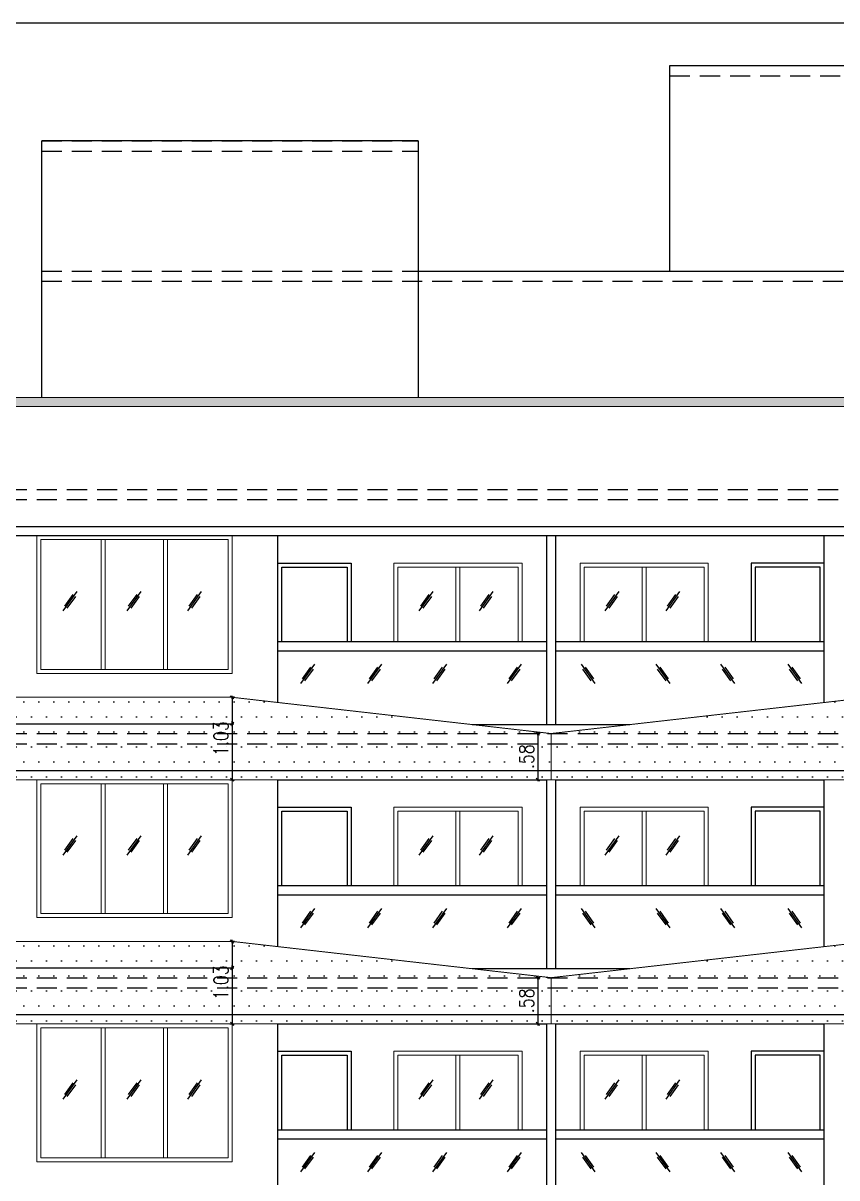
# Model space of a CAD drawing. Header units: inches. Extents: x 14235 to 14499, y 0 to 2549.
# Drawn here: x 14257.47 to 14267.62, y 2446.35 to 2460.78 of the extents above; entities that cross this region are included whole.
import ezdxf

# ---------------------------------------------------------------- set-up
doc = ezdxf.new("R2010")
doc.units = ezdxf.units.IN
doc.header["$LTSCALE"] = 0.25
doc.header["$MEASUREMENT"] = 0
doc.header["$PDMODE"] = 35
doc.linetypes.add('1', pattern=[0])
doc.linetypes.add('DASHEDX2', pattern=[1.5, 1, -0.5])
for name, color, linetype in [('DOOR', 104, 'Continuous'), ('ELE.PROJ.', 1, 'Continuous'), ('GLASS WINDOW', 251, '1'), ('hatch', 251, 'Continuous'), ('proj-internal', 1, 'DASHEDX2'), ('wall', 7, 'Continuous'), ('WORKING DIM', 7, 'Continuous')]:
    doc.layers.add(name, color=color, linetype=linetype)
doc.layers.add('WINDOW', color=106, linetype='Continuous', lineweight=13)
doc.styles.add('romans', font='romans.shx', dxfattribs={"width": 0.8})
doc.dimstyles.new('121', dxfattribs={"dimscale": 0.1, "dimtxt": 1.8, "dimasz": 0.2, "dimexe": 0.03125, "dimexo": 0.25, "dimgap": 0.5, "dimtad": 1, "dimzin": 4, "dimdsep": 46, "dimtxsty": 'romans', "dimblk1": 'MINITICK', "dimblk2": 'MINITICK', "dimsah": 1, "dimcen": 1, "dimse1": 1, "dimse2": 1, "dimclrd": 252, "dimclre": 256, "dimclrt": 7, "dimadec": 3, "dimazin": 0, "dimtfac": 0.8, "dimtix": 1, "dimtmove": 2, "dimatfit": 3, "dimfxl": 0, "dimtolj": 1, "dimtzin": 3, "dimarcsym": 0})
pattern_1 = [(0, (-42.02476, 30.50003), (0.09375, 0.1875), [0, -0.1875])]
pattern_2 = [(0, (-42.02476, 33.55), (0.09375, 0.1875), [0, -0.1875])]

# ---------------------------------------------------------------- blocks, each defined once
blk = doc.blocks.new('MINITICK')
at = {"color": 7}
for p, q in [((1, 1), (-1, -1)), ((-1, 0), (1, 0)), ((0, -1.5), (0, 1.5))]:
    blk.add_line(p, q, dxfattribs=at)
blk = doc.blocks.new('*D934')
at = {"layer": 'Defpoints', "color": 0, "transparency": 16777216}
for p in [(14253.139, 2449.306), (14260.075, 2449.306), (14260.075, 2448.976)]:
    blk.add_point(p, dxfattribs=at)
at = {"layer": 'WORKING DIM', "color": 252, "lineweight": -2, "transparency": 16777216}
blk.add_line((14253.159, 2448.976), (14260.055, 2448.976), dxfattribs=at)
at = {"layer": 'WORKING DIM', "color": 252, "lineweight": -2, "transparency": 16777216, "xscale": 0.02, "yscale": 0.02, "zscale": 0.02, "rotation": 180}
blk.add_blockref('MINITICK', (14253.139, 2448.976), dxfattribs=at)
at = {"layer": 'WORKING DIM', "color": 252, "lineweight": -2, "transparency": 16777216, "xscale": 0.02, "yscale": 0.02, "zscale": 0.02}
blk.add_blockref('MINITICK', (14260.075, 2448.976), dxfattribs=at)
at = {"layer": 'WORKING DIM', "color": 7, "transparency": 16777216, "insert": (14256.607, 2449.116), "char_height": 0.18, "attachment_point": 5, "style": 'romans'}
blk.add_mtext('\\A1;6.94', dxfattribs=at)
blk = doc.blocks.new('*D937')
at = {"layer": 'Defpoints', "color": 0, "transparency": 16777216}
for p in [(14260.075, 2449.306), (14260.075, 2448.276), (14260.075, 2448.276)]:
    blk.add_point(p, dxfattribs=at)
at = {"layer": 'WORKING DIM', "color": 252, "lineweight": -2, "transparency": 16777216}
blk.add_line((14260.075, 2449.286), (14260.075, 2448.296), dxfattribs=at)
at = {"layer": 'WORKING DIM', "color": 252, "lineweight": -2, "transparency": 16777216, "xscale": 0.02, "yscale": 0.02, "zscale": 0.02}
for p, rotation in [((14260.075, 2449.306), 90), ((14260.075, 2448.276), 270)]:
    blk.add_blockref('MINITICK', p, dxfattribs=dict(at, rotation=rotation))
at = {"layer": 'WORKING DIM', "color": 7, "transparency": 16777216, "insert": (14259.935, 2448.791), "char_height": 0.18, "attachment_point": 5, "rotation": 90, "style": 'romans'}
blk.add_mtext('\\A1;1.03', dxfattribs=at)
blk = doc.blocks.new('*D944')
at = {"layer": 'Defpoints', "color": 0, "transparency": 16777216}
for p in [(14253.139, 2452.356), (14260.075, 2452.356), (14260.075, 2452.026)]:
    blk.add_point(p, dxfattribs=at)
at = {"layer": 'WORKING DIM', "color": 252, "lineweight": -2, "transparency": 16777216}
blk.add_line((14253.159, 2452.026), (14260.055, 2452.026), dxfattribs=at)
at = {"layer": 'WORKING DIM', "color": 252, "lineweight": -2, "transparency": 16777216, "xscale": 0.02, "yscale": 0.02, "zscale": 0.02, "rotation": 180}
blk.add_blockref('MINITICK', (14253.139, 2452.026), dxfattribs=at)
at = {"layer": 'WORKING DIM', "color": 252, "lineweight": -2, "transparency": 16777216, "xscale": 0.02, "yscale": 0.02, "zscale": 0.02}
blk.add_blockref('MINITICK', (14260.075, 2452.026), dxfattribs=at)
at = {"layer": 'WORKING DIM', "color": 7, "transparency": 16777216, "insert": (14256.607, 2452.166), "char_height": 0.18, "attachment_point": 5, "style": 'romans'}
blk.add_mtext('\\A1;6.94', dxfattribs=at)
blk = doc.blocks.new('*D947')
at = {"layer": 'Defpoints', "color": 0, "transparency": 16777216}
for p in [(14260.075, 2452.356), (14260.075, 2451.326), (14260.075, 2451.326)]:
    blk.add_point(p, dxfattribs=at)
at = {"layer": 'WORKING DIM', "color": 252, "lineweight": -2, "transparency": 16777216}
blk.add_line((14260.075, 2452.336), (14260.075, 2451.346), dxfattribs=at)
at = {"layer": 'WORKING DIM', "color": 252, "lineweight": -2, "transparency": 16777216, "xscale": 0.02, "yscale": 0.02, "zscale": 0.02}
for p, rotation in [((14260.075, 2452.356), 90), ((14260.075, 2451.326), 270)]:
    blk.add_blockref('MINITICK', p, dxfattribs=dict(at, rotation=rotation))
at = {"layer": 'WORKING DIM', "color": 7, "transparency": 16777216, "insert": (14259.935, 2451.841), "char_height": 0.18, "attachment_point": 5, "rotation": 90, "style": 'romans'}
blk.add_mtext('\\A1;1.03', dxfattribs=at)
blk = doc.blocks.new('*D960')
at = {"layer": 'Defpoints', "color": 0, "transparency": 16777216}
for p in [(14264.057, 2448.853), (14263.217, 2448.276), (14263.891, 2448.276)]:
    blk.add_point(p, dxfattribs=at)
at = {"layer": 'WORKING DIM', "color": 252, "lineweight": -2, "transparency": 16777216}
blk.add_line((14263.891, 2448.833), (14263.891, 2448.296), dxfattribs=at)
at = {"layer": 'WORKING DIM', "color": 252, "lineweight": -2, "transparency": 16777216, "xscale": 0.02, "yscale": 0.02, "zscale": 0.02}
for p, rotation in [((14263.891, 2448.853), 90), ((14263.891, 2448.276), 270)]:
    blk.add_blockref('MINITICK', p, dxfattribs=dict(at, rotation=rotation))
at = {"layer": 'WORKING DIM', "color": 7, "transparency": 16777216, "insert": (14263.751, 2448.564), "char_height": 0.18, "attachment_point": 5, "rotation": 90, "style": 'romans'}
blk.add_mtext('\\A1;.58', dxfattribs=at)
blk = doc.blocks.new('*D961')
at = {"layer": 'Defpoints', "color": 0, "transparency": 16777216}
for p in [(14264.057, 2451.903), (14263.217, 2451.326), (14263.891, 2451.326)]:
    blk.add_point(p, dxfattribs=at)
at = {"layer": 'WORKING DIM', "color": 252, "lineweight": -2, "transparency": 16777216}
blk.add_line((14263.891, 2451.883), (14263.891, 2451.346), dxfattribs=at)
at = {"layer": 'WORKING DIM', "color": 252, "lineweight": -2, "transparency": 16777216, "xscale": 0.02, "yscale": 0.02, "zscale": 0.02}
for p, rotation in [((14263.891, 2451.903), 90), ((14263.891, 2451.326), 270)]:
    blk.add_blockref('MINITICK', p, dxfattribs=dict(at, rotation=rotation))
at = {"layer": 'WORKING DIM', "color": 7, "transparency": 16777216, "insert": (14263.751, 2451.614), "char_height": 0.18, "attachment_point": 5, "rotation": 90, "style": 'romans'}
blk.add_mtext('\\A1;.58', dxfattribs=at)

msp = doc.modelspace()

# ---------------------------------------------------------------- hatches: boundary and pattern name
at = {"layer": 'hatch', "true_color": 0xc7b399}
h = msp.add_hatch(dxfattribs=at)
h.set_pattern_fill('DOTS', color=253, scale=0.5)
h.set_pattern_definition([(0, (-42.02476, 0), (0.015625, 0.03125), [0, -0.03125])])
h.paths.add_polyline_path([(14274.976, 2456.103), (14253.139, 2456.103), (14253.139, 2455.988), (14274.976, 2455.988)])
h = msp.add_hatch(dxfattribs=at)
h.set_pattern_fill('DOTS', color=253, scale=3)
h.set_pattern_definition(pattern_2)
h.paths.add_polyline_path([(14264.057, 2451.903), (14260.075, 2452.356), (14253.139, 2452.356), (14253.139, 2451.326), (14264.057, 2451.326)])
h = msp.add_hatch(dxfattribs=at)
h.set_pattern_fill('DOTS', color=253, scale=3)
h.set_pattern_definition(pattern_2)
h.paths.add_polyline_path([(14264.057, 2451.903), (14268.04, 2452.356), (14274.976, 2452.356), (14274.976, 2451.326), (14264.057, 2451.326)])
h = msp.add_hatch(dxfattribs=at)
h.set_pattern_fill('DOTS', color=253, scale=3)
h.set_pattern_definition(pattern_1)
h.paths.add_polyline_path([(14264.057, 2448.853), (14260.075, 2449.306), (14253.139, 2449.306), (14253.139, 2448.276), (14264.057, 2448.276)])
h = msp.add_hatch(dxfattribs=at)
h.set_pattern_fill('DOTS', color=253, scale=3)
h.set_pattern_definition(pattern_1)
h.paths.add_polyline_path([(14264.057, 2448.853), (14268.04, 2449.306), (14274.976, 2449.306), (14274.976, 2448.276), (14264.057, 2448.276)])

# ---------------------------------------------------------------- linework, layer by layer
for p, q in [((14260.646, 2453.053), (14264, 2453.053)), ((14260.646, 2452.938), (14264, 2452.938)), ((14264.114, 2453.053), (14267.468, 2453.053)), ((14264.114, 2452.938), (14267.468, 2452.938)), ((14260.646, 2450.003), (14264, 2450.003)), ((14264.114, 2450.003), (14267.468, 2450.003)), ((14260.646, 2449.888), (14264, 2449.888)), ((14264.114, 2449.888), (14267.468, 2449.888)), ((14260.646, 2446.953), (14264, 2446.953)), ((14264.114, 2446.953), (14267.468, 2446.953)), ((14260.646, 2446.838), (14264, 2446.838)), ((14264.114, 2446.838), (14267.468, 2446.838))]:
    msp.add_line(p, q)
at = {"layer": 'DOOR'}
for points in [[(14260.646, 2453.053), (14260.646, 2454.033), (14261.561, 2454.033), (14261.561, 2453.053)], [(14260.696, 2453.053), (14260.696, 2453.983), (14261.511, 2453.983), (14261.511, 2453.053)], [(14267.468, 2453.053), (14267.468, 2454.033), (14266.553, 2454.033), (14266.553, 2453.053)], [(14267.418, 2453.053), (14267.418, 2453.983), (14266.603, 2453.983), (14266.603, 2453.053)], [(14260.646, 2450.003), (14260.646, 2450.983), (14261.561, 2450.983), (14261.561, 2450.003)], [(14260.696, 2450.003), (14260.696, 2450.933), (14261.511, 2450.933), (14261.511, 2450.003)], [(14267.468, 2450.003), (14267.468, 2450.983), (14266.553, 2450.983), (14266.553, 2450.003)], [(14267.418, 2450.003), (14267.418, 2450.933), (14266.603, 2450.933), (14266.603, 2450.003)], [(14260.646, 2446.953), (14260.646, 2447.933), (14261.561, 2447.933), (14261.561, 2446.953)], [(14260.696, 2446.953), (14260.696, 2447.883), (14261.511, 2447.883), (14261.511, 2446.953)], [(14267.468, 2446.953), (14267.468, 2447.933), (14266.553, 2447.933), (14266.553, 2446.953)], [(14267.418, 2446.953), (14267.418, 2447.883), (14266.603, 2447.883), (14266.603, 2446.953)]]:
    msp.add_lwpolyline(points, dxfattribs=at)
at = {"layer": 'ELE.PROJ.'}
for p, q in [((14252.689, 2454.491), (14275.426, 2454.491)), ((14252.693, 2454.376), (14275.426, 2454.376)), ((14252.689, 2451.441), (14275.426, 2451.441)), ((14252.689, 2448.391), (14275.426, 2448.391))]:
    msp.add_line(p, q, dxfattribs=at)
at = {"layer": 'ELE.PROJ.', "const_width": 0.012}
msp.add_lwpolyline([(14252.689, 2454.376), (14275.426, 2454.376), (14275.426, 2456.103), (14252.689, 2456.103)], close=True, dxfattribs=at)
for points in [[(14275.426, 2455.988), (14252.689, 2455.988)], [(14264.057, 2451.326), (14252.689, 2451.326), (14252.689, 2452.356), (14260.075, 2452.356), (14264.057, 2451.903), (14264.057, 2451.326)], [(14264.057, 2451.326), (14275.426, 2451.326), (14275.426, 2452.356), (14268.04, 2452.356), (14264.057, 2451.903), (14264.057, 2451.326)], [(14264.057, 2448.276), (14252.689, 2448.276), (14252.689, 2449.306), (14260.075, 2449.306), (14264.057, 2448.853), (14264.057, 2448.276)], [(14264.057, 2448.276), (14275.426, 2448.276), (14275.426, 2449.306), (14268.04, 2449.306), (14264.057, 2448.853), (14264.057, 2448.276)]]:
    msp.add_lwpolyline(points, dxfattribs=at)
at = {"layer": 'GLASS WINDOW', "color": 4, "ltscale": 200}
for p, q in [((14258.137, 2453.676), (14257.964, 2453.434)), ((14258.934, 2453.676), (14258.761, 2453.434)), ((14259.691, 2453.676), (14259.518, 2453.434)), ((14262.581, 2453.676), (14262.407, 2453.434)), ((14263.332, 2453.676), (14263.159, 2453.434)), ((14264.901, 2453.676), (14264.727, 2453.434)), ((14265.662, 2453.676), (14265.489, 2453.434)), ((14258.087, 2453.64), (14257.982, 2453.494)), ((14258.119, 2453.616), (14258.014, 2453.47)), ((14258.884, 2453.64), (14258.779, 2453.494)), ((14258.916, 2453.616), (14258.811, 2453.47)), ((14259.641, 2453.64), (14259.536, 2453.494)), ((14259.673, 2453.616), (14259.568, 2453.47)), ((14262.53, 2453.64), (14262.425, 2453.494)), ((14262.563, 2453.616), (14262.458, 2453.47)), ((14263.282, 2453.64), (14263.177, 2453.494)), ((14263.314, 2453.616), (14263.209, 2453.47)), ((14264.85, 2453.64), (14264.745, 2453.494)), ((14264.883, 2453.616), (14264.778, 2453.47)), ((14265.612, 2453.64), (14265.507, 2453.494)), ((14265.644, 2453.616), (14265.539, 2453.47)), ((14261.104, 2452.768), (14260.93, 2452.527)), ((14261.053, 2452.732), (14260.948, 2452.586)), ((14261.086, 2452.709), (14260.981, 2452.563)), ((14261.941, 2452.768), (14261.767, 2452.527)), ((14261.89, 2452.732), (14261.785, 2452.586)), ((14261.922, 2452.709), (14261.817, 2452.563)), ((14262.75, 2452.768), (14262.576, 2452.527)), ((14262.699, 2452.732), (14262.594, 2452.586)), ((14262.731, 2452.709), (14262.626, 2452.563)), ((14263.683, 2452.768), (14263.51, 2452.527)), ((14263.633, 2452.732), (14263.528, 2452.586)), ((14263.665, 2452.709), (14263.56, 2452.563)), ((14264.431, 2452.768), (14264.605, 2452.527)), ((14264.449, 2452.709), (14264.554, 2452.563)), ((14264.482, 2452.732), (14264.587, 2452.586)), ((14265.365, 2452.768), (14265.539, 2452.527)), ((14265.383, 2452.709), (14265.488, 2452.563)), ((14265.416, 2452.732), (14265.52, 2452.586)), ((14266.174, 2452.768), (14266.348, 2452.527)), ((14266.192, 2452.709), (14266.297, 2452.563)), ((14266.224, 2452.732), (14266.329, 2452.586)), ((14267.011, 2452.768), (14267.184, 2452.527)), ((14267.029, 2452.709), (14267.134, 2452.563)), ((14267.061, 2452.732), (14267.166, 2452.586)), ((14258.137, 2450.626), (14257.964, 2450.384)), ((14258.934, 2450.626), (14258.761, 2450.384)), ((14259.691, 2450.626), (14259.518, 2450.384)), ((14262.581, 2450.626), (14262.407, 2450.384)), ((14263.332, 2450.626), (14263.159, 2450.384)), ((14264.901, 2450.626), (14264.727, 2450.384)), ((14265.662, 2450.626), (14265.489, 2450.384)), ((14258.087, 2450.59), (14257.982, 2450.444)), ((14258.119, 2450.566), (14258.014, 2450.42)), ((14258.884, 2450.59), (14258.779, 2450.444)), ((14258.916, 2450.566), (14258.811, 2450.42)), ((14259.641, 2450.59), (14259.536, 2450.444)), ((14259.673, 2450.566), (14259.568, 2450.42)), ((14262.53, 2450.59), (14262.425, 2450.444)), ((14262.563, 2450.566), (14262.458, 2450.42)), ((14263.282, 2450.59), (14263.177, 2450.444)), ((14263.314, 2450.566), (14263.209, 2450.42)), ((14264.85, 2450.59), (14264.745, 2450.444)), ((14264.883, 2450.566), (14264.778, 2450.42)), ((14265.612, 2450.59), (14265.507, 2450.444)), ((14265.644, 2450.566), (14265.539, 2450.42)), ((14261.104, 2449.718), (14260.93, 2449.477)), ((14261.053, 2449.682), (14260.948, 2449.536)), ((14261.086, 2449.659), (14260.981, 2449.513)), ((14261.941, 2449.718), (14261.767, 2449.477)), ((14261.89, 2449.682), (14261.785, 2449.536)), ((14261.922, 2449.659), (14261.817, 2449.513)), ((14262.75, 2449.718), (14262.576, 2449.477)), ((14262.699, 2449.682), (14262.594, 2449.536)), ((14262.731, 2449.659), (14262.626, 2449.513)), ((14263.683, 2449.718), (14263.51, 2449.477)), ((14263.633, 2449.682), (14263.528, 2449.536)), ((14263.665, 2449.659), (14263.56, 2449.513)), ((14264.431, 2449.718), (14264.605, 2449.477)), ((14264.449, 2449.659), (14264.554, 2449.513)), ((14264.482, 2449.682), (14264.587, 2449.536)), ((14265.365, 2449.718), (14265.539, 2449.477)), ((14265.383, 2449.659), (14265.488, 2449.513)), ((14265.416, 2449.682), (14265.52, 2449.536)), ((14266.174, 2449.718), (14266.348, 2449.477)), ((14266.192, 2449.659), (14266.297, 2449.513)), ((14266.224, 2449.682), (14266.329, 2449.536)), ((14267.011, 2449.718), (14267.184, 2449.477)), ((14267.029, 2449.659), (14267.134, 2449.513)), ((14267.061, 2449.682), (14267.166, 2449.536)), ((14258.137, 2447.576), (14257.964, 2447.334)), ((14258.087, 2447.54), (14257.982, 2447.394)), ((14258.119, 2447.516), (14258.014, 2447.37)), ((14258.934, 2447.576), (14258.761, 2447.334)), ((14258.884, 2447.54), (14258.779, 2447.394)), ((14258.916, 2447.516), (14258.811, 2447.37)), ((14259.691, 2447.576), (14259.518, 2447.334)), ((14259.641, 2447.54), (14259.536, 2447.394)), ((14259.673, 2447.516), (14259.568, 2447.37)), ((14262.581, 2447.576), (14262.407, 2447.334)), ((14262.53, 2447.54), (14262.425, 2447.394)), ((14262.563, 2447.516), (14262.458, 2447.37)), ((14263.332, 2447.576), (14263.159, 2447.334)), ((14263.282, 2447.54), (14263.177, 2447.394)), ((14263.314, 2447.516), (14263.209, 2447.37)), ((14264.901, 2447.576), (14264.727, 2447.334)), ((14264.85, 2447.54), (14264.745, 2447.394)), ((14264.883, 2447.516), (14264.778, 2447.37)), ((14265.662, 2447.576), (14265.489, 2447.334)), ((14265.612, 2447.54), (14265.507, 2447.394)), ((14265.644, 2447.516), (14265.539, 2447.37)), ((14261.104, 2446.668), (14260.93, 2446.427)), ((14261.053, 2446.632), (14260.948, 2446.486)), ((14261.086, 2446.609), (14260.981, 2446.463)), ((14261.941, 2446.668), (14261.767, 2446.427)), ((14261.89, 2446.632), (14261.785, 2446.486)), ((14261.922, 2446.609), (14261.817, 2446.463)), ((14262.75, 2446.668), (14262.576, 2446.427)), ((14262.699, 2446.632), (14262.594, 2446.486)), ((14262.731, 2446.609), (14262.626, 2446.463)), ((14263.683, 2446.668), (14263.51, 2446.427)), ((14263.633, 2446.632), (14263.528, 2446.486)), ((14263.665, 2446.609), (14263.56, 2446.463)), ((14264.431, 2446.668), (14264.605, 2446.427)), ((14264.449, 2446.609), (14264.554, 2446.463)), ((14264.482, 2446.632), (14264.587, 2446.486)), ((14265.365, 2446.668), (14265.539, 2446.427)), ((14265.383, 2446.609), (14265.488, 2446.463)), ((14265.416, 2446.632), (14265.52, 2446.486)), ((14266.174, 2446.668), (14266.348, 2446.427)), ((14266.192, 2446.609), (14266.297, 2446.463)), ((14266.224, 2446.632), (14266.329, 2446.486)), ((14267.011, 2446.668), (14267.184, 2446.427)), ((14267.029, 2446.609), (14267.134, 2446.463)), ((14267.061, 2446.632), (14267.166, 2446.486))]:
    msp.add_line(p, q, dxfattribs=at)
at = {"layer": 'proj-internal', "color": 251}
for p, q in [((14265.541, 2460.247), (14269.297, 2460.247)), ((14265.541, 2460.12), (14269.297, 2460.12)), ((14257.699, 2459.307), (14262.399, 2459.307)), ((14257.699, 2459.18), (14262.399, 2459.18)), ((14257.699, 2457.68), (14269.297, 2457.68)), ((14257.699, 2457.553), (14269.297, 2457.553)), ((14253.139, 2454.953), (14274.976, 2454.953)), ((14253.139, 2454.826), (14274.976, 2454.826)), ((14253.139, 2451.903), (14274.976, 2451.903)), ((14253.139, 2451.776), (14274.976, 2451.776)), ((14253.139, 2448.853), (14274.976, 2448.853)), ((14253.139, 2448.726), (14274.976, 2448.726))]:
    msp.add_line(p, q, dxfattribs=at)
at = {"layer": 'wall'}
for p, q in [((14265.541, 2457.68), (14265.541, 2460.247)), ((14265.541, 2460.247), (14269.297, 2460.247)), ((14257.699, 2456.103), (14257.699, 2459.307)), ((14262.399, 2459.307), (14257.699, 2459.307)), ((14262.399, 2459.307), (14262.399, 2456.103)), ((14262.399, 2457.68), (14269.297, 2457.68)), ((14260.646, 2454.376), (14264, 2454.376)), ((14260.646, 2452.291), (14260.646, 2454.376)), ((14264, 2454.376), (14264, 2452.018)), ((14264.114, 2454.376), (14264.114, 2452.018)), ((14264.114, 2454.376), (14267.468, 2454.376)), ((14267.468, 2452.291), (14267.468, 2454.376)), ((14263.073, 2452.018), (14265.042, 2452.018)), ((14264, 2451.909), (14264, 2451.903)), ((14264.114, 2451.909), (14264.114, 2451.903)), ((14260.646, 2451.326), (14264, 2451.326)), ((14260.646, 2449.241), (14260.646, 2451.326)), ((14264, 2451.326), (14264, 2448.968)), ((14264.114, 2451.326), (14264.114, 2448.968)), ((14264.114, 2451.326), (14267.468, 2451.326)), ((14267.468, 2449.241), (14267.468, 2451.326)), ((14263.073, 2448.968), (14265.042, 2448.968)), ((14264, 2448.859), (14264, 2448.853)), ((14264.114, 2448.859), (14264.114, 2448.853)), ((14260.646, 2448.276), (14264, 2448.276)), ((14260.646, 2446.191), (14260.646, 2448.276)), ((14264, 2448.276), (14264, 2445.918)), ((14264.114, 2448.276), (14264.114, 2445.918)), ((14264.114, 2448.276), (14267.468, 2448.276)), ((14267.468, 2446.191), (14267.468, 2448.276))]:
    msp.add_line(p, q, dxfattribs=at)
msp.add_lwpolyline([(14281.581, 2460.779), (14244.648, 2460.779), (14244.648, 2408.55), (14281.581, 2408.55)], close=True, dxfattribs=at)
at = {"layer": 'WINDOW'}
for p, q in [((14258.44, 2454.326), (14258.44, 2452.703)), ((14258.49, 2454.326), (14258.49, 2452.703)), ((14259.22, 2454.326), (14259.22, 2452.703)), ((14259.27, 2454.326), (14259.27, 2452.703)), ((14262.87, 2453.983), (14262.87, 2453.053)), ((14262.92, 2453.983), (14262.92, 2453.053)), ((14265.195, 2453.983), (14265.195, 2453.053)), ((14265.245, 2453.983), (14265.245, 2453.053)), ((14258.44, 2451.276), (14258.44, 2449.653)), ((14258.49, 2451.276), (14258.49, 2449.653)), ((14259.22, 2451.276), (14259.22, 2449.653)), ((14259.27, 2451.276), (14259.27, 2449.653)), ((14262.87, 2450.933), (14262.87, 2450.003)), ((14262.92, 2450.933), (14262.92, 2450.003)), ((14265.195, 2450.933), (14265.195, 2450.003)), ((14265.245, 2450.933), (14265.245, 2450.003)), ((14258.44, 2448.226), (14258.44, 2446.603)), ((14258.49, 2448.226), (14258.49, 2446.603)), ((14259.22, 2448.226), (14259.22, 2446.603)), ((14259.27, 2448.226), (14259.27, 2446.603)), ((14262.87, 2447.883), (14262.87, 2446.953)), ((14262.92, 2447.883), (14262.92, 2446.953)), ((14265.195, 2447.883), (14265.195, 2446.953)), ((14265.245, 2447.883), (14265.245, 2446.953))]:
    msp.add_line(p, q, dxfattribs=at)
for points in [[(14257.636, 2452.653), (14260.075, 2452.653), (14260.075, 2454.376), (14257.636, 2454.376)], [(14257.686, 2452.703), (14260.025, 2452.703), (14260.025, 2454.326), (14257.686, 2454.326)], [(14257.636, 2449.603), (14260.075, 2449.603), (14260.075, 2451.326), (14257.636, 2451.326)], [(14257.686, 2449.653), (14260.025, 2449.653), (14260.025, 2451.276), (14257.686, 2451.276)], [(14257.636, 2446.553), (14260.075, 2446.553), (14260.075, 2448.276), (14257.636, 2448.276)], [(14257.686, 2446.603), (14260.025, 2446.603), (14260.025, 2448.226), (14257.686, 2448.226)]]:
    msp.add_lwpolyline(points, close=True, dxfattribs=at)
for points in [[(14263.695, 2453.053), (14263.695, 2454.033), (14262.095, 2454.033), (14262.095, 2453.053)], [(14263.645, 2453.053), (14263.645, 2453.983), (14262.145, 2453.983), (14262.145, 2453.053)], [(14264.419, 2453.053), (14264.419, 2454.033), (14266.02, 2454.033), (14266.02, 2453.053)], [(14264.469, 2453.053), (14264.469, 2453.983), (14265.97, 2453.983), (14265.97, 2453.053)], [(14263.695, 2450.003), (14263.695, 2450.983), (14262.095, 2450.983), (14262.095, 2450.003)], [(14263.645, 2450.003), (14263.645, 2450.933), (14262.145, 2450.933), (14262.145, 2450.003)], [(14264.419, 2450.003), (14264.419, 2450.983), (14266.02, 2450.983), (14266.02, 2450.003)], [(14264.469, 2450.003), (14264.469, 2450.933), (14265.97, 2450.933), (14265.97, 2450.003)], [(14263.695, 2446.953), (14263.695, 2447.933), (14262.095, 2447.933), (14262.095, 2446.953)], [(14263.645, 2446.953), (14263.645, 2447.883), (14262.145, 2447.883), (14262.145, 2446.953)], [(14264.419, 2446.953), (14264.419, 2447.933), (14266.02, 2447.933), (14266.02, 2446.953)], [(14264.469, 2446.953), (14264.469, 2447.883), (14265.97, 2447.883), (14265.97, 2446.953)]]:
    msp.add_lwpolyline(points, dxfattribs=at)

# ---------------------------------------------------------------- dimensions: what is measured, and where the dimension line sits
at = {"layer": 'WORKING DIM'}
for base, p1, p2, picture, middle in [((14260.075, 2452.026), (14253.139, 2452.356), (14260.075, 2452.356), '*D944', (14256.607, 2452.166)), ((14260.075, 2448.976), (14253.139, 2449.306), (14260.075, 2449.306), '*D934', (14256.607, 2449.116))]:
    dim = msp.add_linear_dim(base=base, p1=p1, p2=p2, dimstyle='121', override={"dimfxl": 0.18, "dimfxlon": 1}, dxfattribs=at)
    dim.commit()
    dim.dimension.update_dxf_attribs({"geometry": picture, "text_midpoint": middle})
for base, p1, p2, picture, middle in [((14260.075, 2451.326), (14260.075, 2452.356), (14260.075, 2451.326), '*D947', (14259.935, 2451.841)), ((14263.891, 2451.326), (14264.057, 2451.903), (14263.217, 2451.326), '*D961', (14263.751, 2451.614)), ((14260.075, 2448.276), (14260.075, 2449.306), (14260.075, 2448.276), '*D937', (14259.935, 2448.791)), ((14263.891, 2448.276), (14264.057, 2448.853), (14263.217, 2448.276), '*D960', (14263.751, 2448.564))]:
    dim = msp.add_linear_dim(base=base, p1=p1, p2=p2, angle=90, dimstyle='121', override={"dimfxl": 0.18, "dimfxlon": 1}, dxfattribs=at)
    dim.commit()
    dim.dimension.update_dxf_attribs({"geometry": picture, "text_midpoint": middle})

doc.saveas('drawing.dxf')
